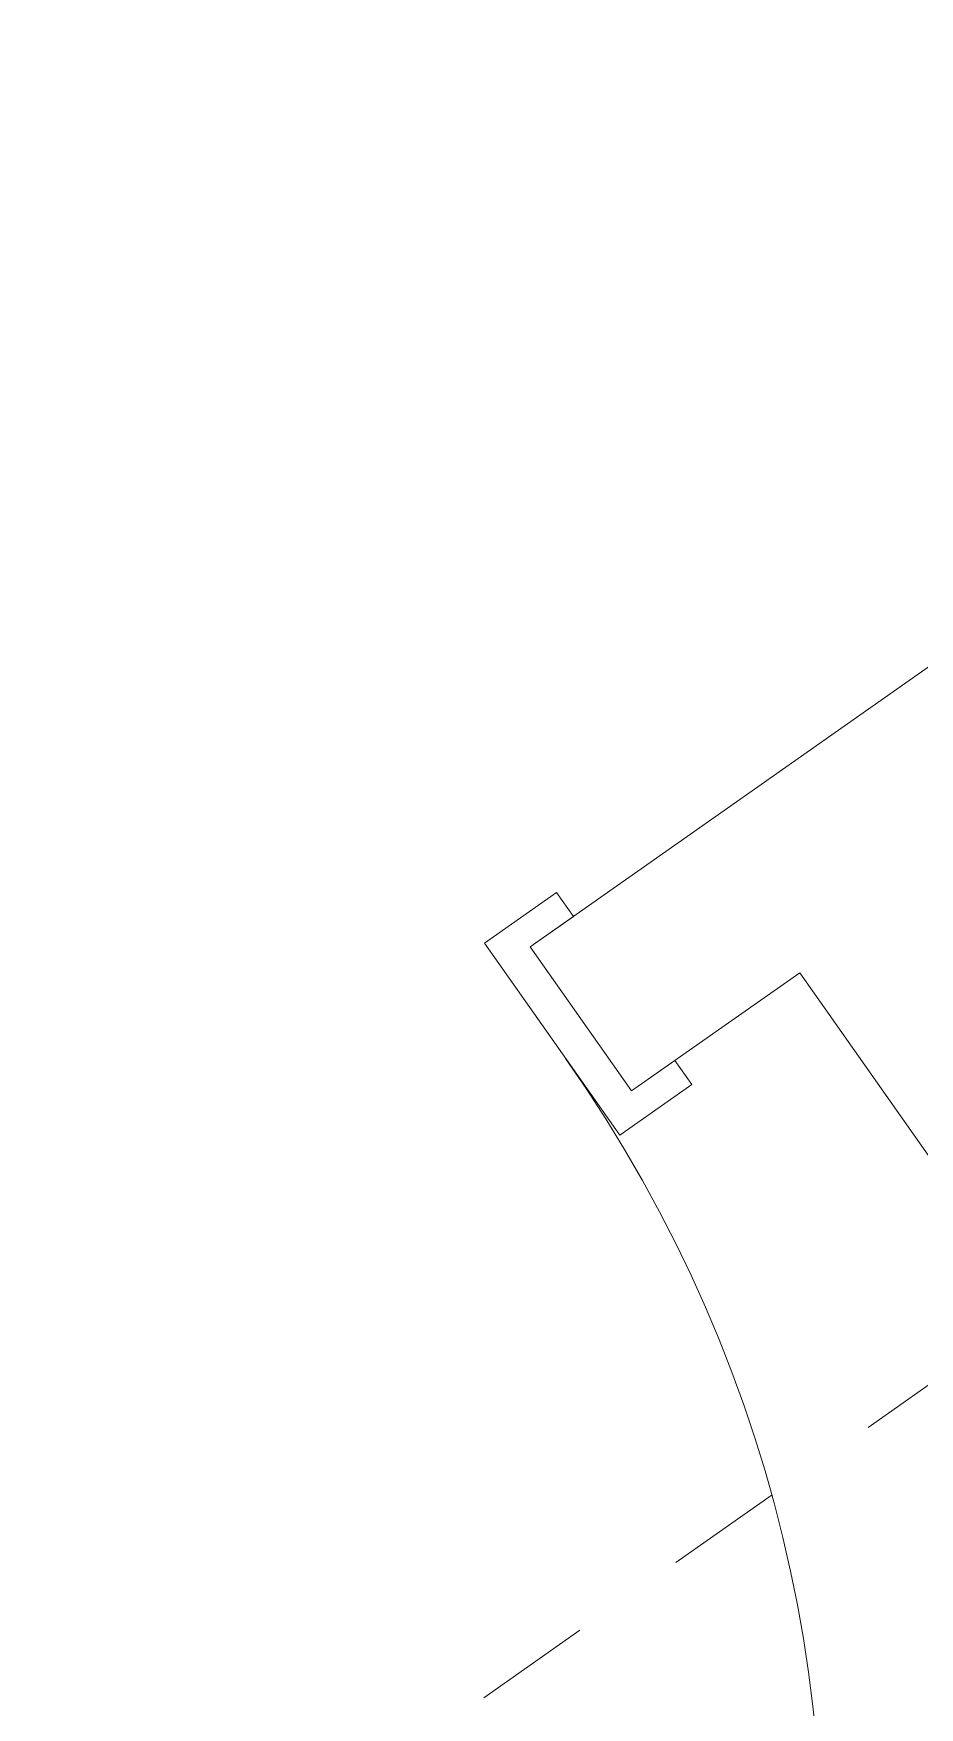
# Model space of a CAD drawing. Extents: x 274235 to 276654, y 142848 to 144425.
# Drawn here: x 276105.639 to 276106.393, y 143066.257 to 143067.682 of the extents above; entities that cross this region are included whole.
import ezdxf

# ---------------------------------------------------------------- set-up
doc = ezdxf.new("R2010")
doc.units = 0
doc.header["$LTSCALE"] = 1.5
doc.linetypes.add('ACM-G-CENTER', pattern=[50.800000000000004, 31.75, -6.350000000000001, 6.350000000000001, -6.350000000000001])
doc.layers.get('0').update_dxf_attribs({"linetype": 'CONTINUOUS', "lineweight": 0})
for name, color, linetype, lineweight in [('_ACM-A-DOOR', 1, 'CONTINUOUS', 5), ('_ACM-A-GRID', 3, 'CONTINUOUS', 5), ('_ACM-A-WALL-FULL', 6, 'CONTINUOUS', 13)]:
    doc.layers.add(name, color=color, linetype=linetype, lineweight=lineweight)

# ---------------------------------------------------------------- blocks, each defined once
blk = doc.blocks.new('ACM_Door-Regular-Single - 1323_1200_ S-2217204-F5_Working')
at = {"layer": '_ACM-A-DOOR'}
for p, q in [((-620.0000000000093, 99.99999999999999), (-695.0000000000056, 99.99999999999999)), ((-695.0000000000056, 99.99999999999999), (-695.0000000000056, 74.99999999999999)), ((-620.0000000000083, -99.99999999999999), (-620.0000000000093, 99.99999999999999)), ((-695.0000000000056, 74.99999999999999), (-650.0000000000095, 74.99999999999999)), ((-650.0000000000095, 74.99999999999999), (-650.0000000000095, -74.99999999999999)), ((-650.00000000001, -74.99999999999999), (-695.0000000000084, -74.99999999999999)), ((-695.0000000000084, -74.99999999999999), (-695.0000000000084, -99.99999999999999)), ((-695.0000000000084, -99.99999999999999), (-620.0000000000083, -99.99999999999999))]:
    blk.add_line(p, q, dxfattribs=at)
blk.add_arc((579.9999999999928, 20.00000000000006), 1199.999999999999, 89.99999999999994, 179.9999999999999, dxfattribs=at)
blk = doc.blocks.new('5f0512')
at = {"layer": '_ACM-A-GRID', "linetype": 'ACM-G-CENTER'}
blk.add_line((-159431.5794705858, -116924.1770981264), (-105974.3069626391, -63466.90459016978), dxfattribs=at)
at = {"layer": '_ACM-A-WALL-FULL', "lineweight": 18}
for p, q in [((-131359.4402734652, -88144.93111967924), (-134753.552823158, -91539.0436693714)), ((-134647.48680598, -91645.1096865494), (-134523.7431192728, -91521.36599984218)), ((-134523.7431192726, -91521.36599984218), (-133851.9916771451, -92193.1174419698)), ((-134753.552823158, -91539.0436693714), (-134647.48680598, -91645.1096865494))]:
    blk.add_line(p, q, dxfattribs=at)
at = {"layer": '_ACM-A-DOOR', "rotation": 224.9999999999936}
blk.add_blockref('ACM_Door-Regular-Single - 1323_1200_ S-2217204-F5_Working', (-135160.1392223403, -92051.6960857315), dxfattribs=at)

msp = doc.modelspace()

# ---------------------------------------------------------------- block references
at = {"xscale": 0.0009999999999999994, "yscale": 0.001, "zscale": 0.001, "rotation": 350.1075696352769}
msp.add_blockref('5f0512', (276254.5380815538, 143133.931731411), dxfattribs=at)

doc.saveas('drawing.dxf')
